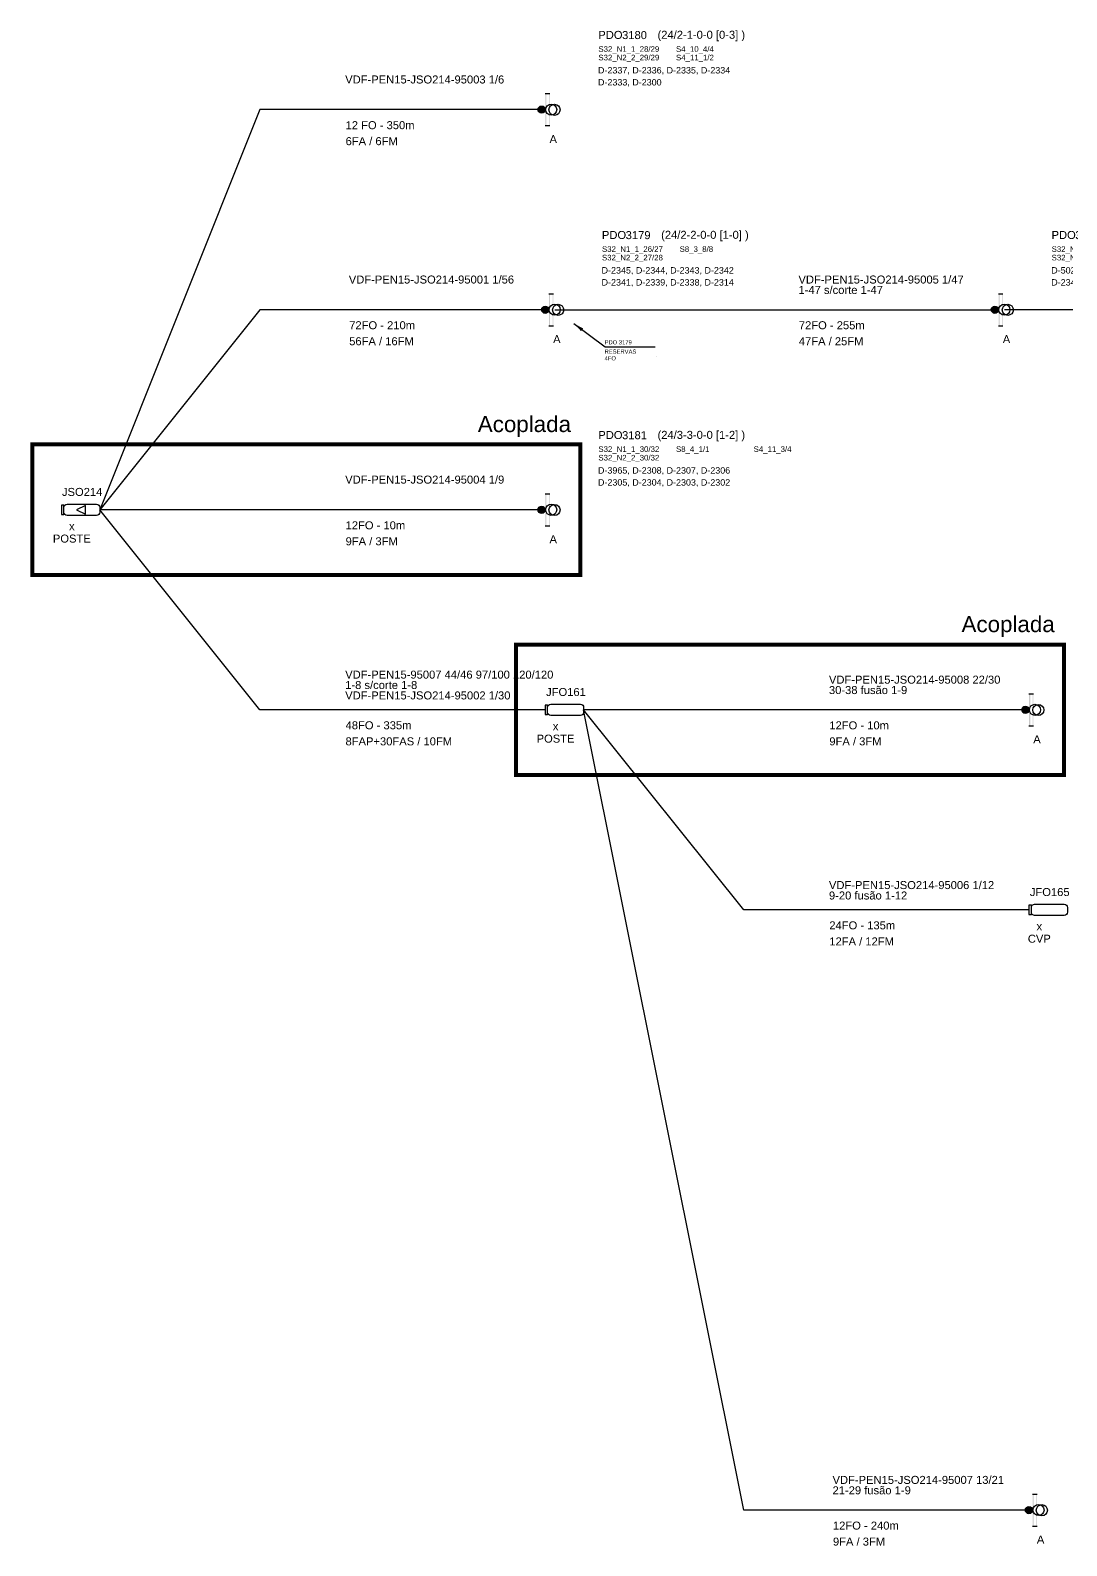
# Model space of a CAD drawing. Header units: millimetres. Extents: x 640 to 1068, y 1966 to 2156.
# Drawn here: x 640.1 to 769.6, y 1966.4 to 2155.8 of the extents above; entities that cross this region are included whole.
import ezdxf
from ezdxf.enums import TextEntityAlignment as Align

# ---------------------------------------------------------------- set-up
doc = ezdxf.new("R2010")
doc.units = ezdxf.units.MM
doc.layers.get('0').update_dxf_attribs({"lineweight": 5})
for name, color, linetype in [('ACOP', 3, 'Continuous'), ('Rede Secundária RESERVAS', 1, 'Continuous'), ('SINOP_AÉREO', 1, 'AEREO2'), ('SINOP_JSFO', 1, 'Continuous'), ('SINOP_PDO', 1, 'Continuous')]:
    doc.layers.add(name, color=color, linetype=linetype)
doc.styles.add('ARIAL', font='')
doc.styles.get("Standard").update_dxf_attribs({"font": ''})
doc.styles.add('VDF', font='', dxfattribs={"height": 0.25})
doc.styles.get('ARIAL').set_extended_font_data('Arial')
doc.styles.get('Standard').set_extended_font_data('Arial')
doc.styles.get('VDF').set_extended_font_data('Arial')
doc.linetypes.add('AEREO2', pattern='A,1,-1,[6,LinesVod.shx,S=0,R=0,X=0,Y=0],-1,1', length=4)
doc.dimstyles.new('ISO-25', dxfattribs={"dimtxt": 2.5, "dimasz": 2.5, "dimexe": 1.25, "dimexo": 0.625, "dimtad": 1, "dimtxsty": 'Standard', "dimcen": 2.5, "dimadec": 0, "dimazin": 0, "dimtfac": 1, "dimtmove": 0, "dimatfit": 3, "dimfxl": 1, "dimarcsym": 0})

# ---------------------------------------------------------------- blocks, each defined once
blk = doc.blocks.new('*U66')
blk.add_lwpolyline([(-4.5, 0.58), (-4.8, 0.58), (-4.8, -0.57), (-4.5, -0.57)], close=True)
blk.add_lwpolyline([(-0.4, -0.7), (-4.1, -0.7, -0.414214), (-4.5, -0.3), (-4.5, 0.3, -0.414214), (-4.1, 0.7), (-0.4, 0.7, -0.414214), (0, 0.3), (0, -0.3, -0.414214)], format="xyb", close=True)
at = {"style": 'VDF'}
for tag, p in [('CABO_001', (-29.8, 3.9)), ('CABO_002', (-29.8, 2.6)), ('CABO_003', (-29.8, 1.3)), ('CABO_004', (-29.8, 0)), ('CABO_005', (-29.8, -1.3)), ('CABO_CAP_COP', (-29.75, -2.44)), ('FA_FM', (-29.75, -4.44))]:
    blk.add_attdef(tag, p, '', height=1, dxfattribs=at)
for tag, p in [('JFO#', (-2.25, 1.73)), ('M', (-3.51, -2.55)), ('CVP', (-3.51, -4.1))]:
    blk.add_attdef(tag, text='', height=1, dxfattribs=at).set_placement(p, align=Align.CENTER)
blk = doc.blocks.new('*U59')
blk.add_hatch(color=256).paths.add_polyline_path([(0, 0, 1), (-0.91, 0, 1)])
for p, q in [((0, 2), (0.56, 2)), ((0, -2), (0.56, -2))]:
    blk.add_line(p, q)
blk.add_circle((-0.45, 0), 0.453)
for centre in [(0.74, 0), (1.16, -0.02)]:
    blk.add_ellipse(centre, major_axis=(0, -0.695), ratio=0.99861)
for points in [[(0, 2), (0.15, 2), (0, -2), (0.15, -2)], [(0.46, -2), (0.56, -2), (0.46, 2), (0.56, 2)]]:
    blk.add_solid(points)
at = {"insert": (6.63, 9.84), "char_height": 1, "attachment_point": 1, "style": 'VDF'}
blk.add_mtext_dynamic_manual_height_columns('PDO', width=5.1324, gutter_width=12.5, heights=[0], dxfattribs=at)
at = {"style": 'VDF'}
for tag, p, height in [('JFO_PDO', (9.6, 8.82), 1), ('(CAP/N1-N2-N3-N4)', (14.03, 8.86), 1), ('PP_R', (6.59, 7.32), 0.8), ('SPLITTERS_001', (6.64, 7.23), 0.7), ('FLB', (11.42, 7.32), 0.8), ('SPLITTERS_002', (16.34, 7.23), 0.7), ('SPLITTERS_003', (26.04, 7.23), 0.7), ('SPLITTERS_004', (6.64, 6.16), 0.7), ('SPLITTERS_007', (6.64, 5.09), 0.7), ('SPLITTERS_005', (16.34, 6.16), 0.7), ('SPLITTERS_008', (16.33, 5.1), 0.7), ('SPLITTERS_006', (26.04, 6.15), 0.7), ('SPLITTERS_009', (26.03, 5.1), 0.7), ('CABO_001', (-25, 3.27), 1), ('CABO_002', (-25, 1.97), 1), ('CABO_003', (-25, 0.67), 1), ('CABO_004', (-25, -0.63), 1), ('CABO_005', (-25, -1.93), 1), ('CABO_CAP_COP', (-24.95, -2.44), 1), ('FA_FM', (-24.95, -4.44), 1)]:
    blk.add_attdef(tag, p, '', height=height, dxfattribs=at)
at = {"color": 5, "style": 'VDF'}
for tag, p in [('EDIFICIOS_001', (6.59, 4.52)), ('EDIFICIOS_002', (6.59, 3.02)), ('EDIFICIOS_003', (6.59, 1.52)), ('EDIFICIOS_004', (6.59, 0.02)), ('EDIFICIOS_005', (6.59, -1.46)), ('EDIFICIOS_006', (6.59, -2.92))]:
    blk.add_attdef(tag, p, '', height=0.8, dxfattribs=at)
at = {"style": 'VDF'}
blk.add_attdef('MODELO', text='', height=1, dxfattribs=at).set_placement((1, -4.18), align=Align.CENTER)
blk = doc.blocks.new('*U52')
blk.add_hatch(color=256).paths.add_polyline_path([(0, 0, 1), (-0.91, 0, 1)])
for p, q in [((0, 2), (0.56, 2)), ((0, -2), (0.56, -2))]:
    blk.add_line(p, q)
blk.add_circle((-0.45, 0), 0.453)
for centre in [(0.74, 0), (1.16, -0.02)]:
    blk.add_ellipse(centre, major_axis=(0, -0.695), ratio=0.99861)
for points in [[(0, 2), (0.15, 2), (0, -2), (0.15, -2)], [(0.46, -2), (0.56, -2), (0.46, 2), (0.56, 2)]]:
    blk.add_solid(points)
at = {"insert": (6.63, 9.84), "char_height": 1, "attachment_point": 1, "style": 'VDF'}
blk.add_mtext_dynamic_manual_height_columns('PDO', width=5.1324, gutter_width=12.5, heights=[0], dxfattribs=at)
at = {"style": 'VDF'}
for tag, p, height in [('JFO_PDO', (9.6, 8.82), 1), ('(CAP/N1-N2-N3-N4)', (14.03, 8.86), 1), ('PP_R', (6.59, 7.32), 0.8), ('SPLITTERS_001', (6.64, 7.23), 0.7), ('FLB', (11.42, 7.32), 0.8), ('SPLITTERS_002', (16.34, 7.23), 0.7), ('SPLITTERS_003', (26.04, 7.23), 0.7), ('SPLITTERS_004', (6.64, 6.16), 0.7), ('SPLITTERS_007', (6.64, 5.09), 0.7), ('SPLITTERS_005', (16.34, 6.16), 0.7), ('SPLITTERS_008', (16.33, 5.1), 0.7), ('SPLITTERS_006', (26.04, 6.15), 0.7), ('SPLITTERS_009', (26.03, 5.1), 0.7), ('CABO_001', (-25, 3.27), 1), ('CABO_002', (-25, 1.97), 1), ('CABO_003', (-25, 0.67), 1), ('CABO_004', (-25, -0.63), 1), ('CABO_005', (-25, -1.93), 1), ('CABO_CAP_COP', (-24.95, -2.44), 1), ('FA_FM', (-24.95, -4.44), 1)]:
    blk.add_attdef(tag, p, '', height=height, dxfattribs=at)
at = {"color": 5, "style": 'VDF'}
for tag, p in [('EDIFICIOS_001', (6.59, 4.52)), ('EDIFICIOS_002', (6.59, 3.02)), ('EDIFICIOS_003', (6.59, 1.52)), ('EDIFICIOS_004', (6.59, 0.02)), ('EDIFICIOS_005', (6.59, -1.46)), ('EDIFICIOS_006', (6.59, -2.92))]:
    blk.add_attdef(tag, p, '', height=0.8, dxfattribs=at)
at = {"style": 'VDF'}
blk.add_attdef('MODELO', text='', height=1, dxfattribs=at).set_placement((1, -4.18), align=Align.CENTER)
blk = doc.blocks.new('*U55')
for points in [[(-4.5, 0.58), (-4.8, 0.58), (-4.8, -0.57), (-4.5, -0.57)], [(-1.8, 0.55), (-2.9, 0), (-1.8, -0.55)]]:
    blk.add_lwpolyline(points, close=True)
blk.add_lwpolyline([(-0.4, -0.7), (-4.1, -0.7, -0.414214), (-4.5, -0.3), (-4.5, 0.3, -0.414214), (-4.1, 0.7), (-0.4, 0.7, -0.414214), (0, 0.3), (0, -0.3, -0.414214)], format="xyb", close=True)
at = {"style": 'VDF'}
for tag, p in [('CABO_001', (-29.8, 2.6)), ('CABO_002', (-29.8, 1.3)), ('CABO_003', (-29.8, 0)), ('CABO_004', (-29.8, -1.3)), ('CABO_005', (-29.8, -2.6)), ('CABO_CAP_COP', (-29.75, -2.44)), ('FA_FM', (-29.75, -4.44))]:
    blk.add_attdef(tag, p, '', height=1, dxfattribs=at)
for tag, p in [('JSO#', (-2.21, 1.73)), ('M', (-3.51, -2.55)), ('CVP', (-3.51, -4.1))]:
    blk.add_attdef(tag, text='', height=1, dxfattribs=at).set_placement(p, align=Align.CENTER)
blk = doc.blocks.new('*U60')
blk.add_hatch(color=256).paths.add_polyline_path([(0, 0, 1), (-0.91, 0, 1)])
for p, q in [((0, 2), (0.56, 2)), ((0, -2), (0.56, -2))]:
    blk.add_line(p, q)
blk.add_circle((-0.45, 0), 0.453)
for centre in [(0.74, 0), (1.16, -0.02)]:
    blk.add_ellipse(centre, major_axis=(0, -0.695), ratio=0.99861)
for points in [[(0, 2), (0.15, 2), (0, -2), (0.15, -2)], [(0.46, -2), (0.56, -2), (0.46, 2), (0.56, 2)]]:
    blk.add_solid(points)
at = {"insert": (6.63, 9.84), "char_height": 1, "attachment_point": 1, "style": 'VDF'}
blk.add_mtext_dynamic_manual_height_columns('PDO', width=5.1324, gutter_width=12.5, heights=[0], dxfattribs=at)
at = {"style": 'VDF'}
for tag, p, height in [('JFO_PDO', (9.6, 8.82), 1), ('(CAP/N1-N2-N3-N4)', (14.03, 8.86), 1), ('PP_R', (6.59, 7.32), 0.8), ('SPLITTERS_001', (6.64, 7.23), 0.7), ('FLB', (11.42, 7.32), 0.8), ('SPLITTERS_002', (16.34, 7.23), 0.7), ('SPLITTERS_003', (26.04, 7.23), 0.7), ('SPLITTERS_004', (6.64, 6.16), 0.7), ('SPLITTERS_007', (6.64, 5.09), 0.7), ('SPLITTERS_005', (16.34, 6.16), 0.7), ('SPLITTERS_008', (16.33, 5.1), 0.7), ('SPLITTERS_006', (26.04, 6.15), 0.7), ('SPLITTERS_009', (26.03, 5.1), 0.7), ('CABO_001', (-25, 3.27), 1), ('CABO_002', (-25, 1.97), 1), ('CABO_003', (-25, 0.67), 1), ('CABO_004', (-25, -0.63), 1), ('CABO_005', (-25, -1.93), 1), ('CABO_CAP_COP', (-24.95, -2.44), 1), ('FA_FM', (-24.95, -4.44), 1)]:
    blk.add_attdef(tag, p, '', height=height, dxfattribs=at)
at = {"color": 5, "style": 'VDF'}
for tag, p in [('EDIFICIOS_001', (6.59, 4.52)), ('EDIFICIOS_002', (6.59, 3.02)), ('EDIFICIOS_003', (6.59, 1.52)), ('EDIFICIOS_004', (6.59, 0.02)), ('EDIFICIOS_005', (6.59, -1.46)), ('EDIFICIOS_006', (6.59, -2.92))]:
    blk.add_attdef(tag, p, '', height=0.8, dxfattribs=at)
at = {"style": 'VDF'}
blk.add_attdef('MODELO', text='', height=1, dxfattribs=at).set_placement((1, -4.18), align=Align.CENTER)
blk = doc.blocks.new('*U61')
blk.add_hatch(color=256).paths.add_polyline_path([(0, 0, 1), (-0.91, 0, 1)])
for p, q in [((0, 2), (0.56, 2)), ((0, -2), (0.56, -2))]:
    blk.add_line(p, q)
blk.add_circle((-0.45, 0), 0.453)
for centre in [(0.74, 0), (1.16, -0.02)]:
    blk.add_ellipse(centre, major_axis=(0, -0.695), ratio=0.99861)
for points in [[(0, 2), (0.15, 2), (0, -2), (0.15, -2)], [(0.46, -2), (0.56, -2), (0.46, 2), (0.56, 2)]]:
    blk.add_solid(points)
at = {"insert": (6.63, 9.84), "char_height": 1, "attachment_point": 1, "style": 'VDF'}
blk.add_mtext_dynamic_manual_height_columns('PDO', width=5.1324, gutter_width=12.5, heights=[0], dxfattribs=at)
at = {"style": 'VDF'}
for tag, p, height in [('JFO_PDO', (9.6, 8.82), 1), ('(CAP/N1-N2-N3-N4)', (14.03, 8.86), 1), ('PP_R', (6.59, 7.32), 0.8), ('SPLITTERS_001', (6.64, 7.23), 0.7), ('FLB', (11.42, 7.32), 0.8), ('SPLITTERS_002', (16.34, 7.23), 0.7), ('SPLITTERS_003', (26.04, 7.23), 0.7), ('SPLITTERS_004', (6.64, 6.16), 0.7), ('SPLITTERS_007', (6.64, 5.09), 0.7), ('SPLITTERS_005', (16.34, 6.16), 0.7), ('SPLITTERS_008', (16.33, 5.1), 0.7), ('SPLITTERS_006', (26.04, 6.15), 0.7), ('SPLITTERS_009', (26.03, 5.1), 0.7), ('CABO_001', (-25, 3.27), 1), ('CABO_002', (-25, 1.97), 1), ('CABO_003', (-25, 0.67), 1), ('CABO_004', (-25, -0.63), 1), ('CABO_005', (-25, -1.93), 1), ('CABO_CAP_COP', (-24.95, -2.44), 1), ('FA_FM', (-24.95, -4.44), 1)]:
    blk.add_attdef(tag, p, '', height=height, dxfattribs=at)
at = {"color": 5, "style": 'VDF'}
for tag, p in [('EDIFICIOS_001', (6.59, 4.52)), ('EDIFICIOS_002', (6.59, 3.02)), ('EDIFICIOS_003', (6.59, 1.52)), ('EDIFICIOS_004', (6.59, 0.02)), ('EDIFICIOS_005', (6.59, -1.46)), ('EDIFICIOS_006', (6.59, -2.92))]:
    blk.add_attdef(tag, p, '', height=0.8, dxfattribs=at)
at = {"style": 'VDF'}
blk.add_attdef('MODELO', text='', height=1, dxfattribs=at).set_placement((1, -4.18), align=Align.CENTER)
blk = doc.blocks.new('*U56')
blk.add_hatch(color=256).paths.add_polyline_path([(0, 0, 1), (-0.91, 0, 1)])
for p, q in [((0, 2), (0.56, 2)), ((0, -2), (0.56, -2))]:
    blk.add_line(p, q)
blk.add_circle((-0.45, 0), 0.453)
for centre in [(0.74, 0), (1.16, -0.02)]:
    blk.add_ellipse(centre, major_axis=(0, -0.695), ratio=0.99861)
for points in [[(0, 2), (0.15, 2), (0, -2), (0.15, -2)], [(0.46, -2), (0.56, -2), (0.46, 2), (0.56, 2)]]:
    blk.add_solid(points)
at = {"insert": (6.63, 9.84), "char_height": 1, "attachment_point": 1, "style": 'VDF'}
blk.add_mtext_dynamic_manual_height_columns('PDO', width=5.1324, gutter_width=12.5, heights=[0], dxfattribs=at)
at = {"style": 'VDF'}
for tag, p, height in [('JFO_PDO', (9.6, 8.82), 1), ('(CAP/N1-N2-N3-N4)', (14.03, 8.86), 1), ('PP_R', (6.59, 7.32), 0.8), ('SPLITTERS_001', (6.64, 7.23), 0.7), ('FLB', (11.42, 7.32), 0.8), ('SPLITTERS_002', (16.34, 7.23), 0.7), ('SPLITTERS_003', (26.04, 7.23), 0.7), ('SPLITTERS_004', (6.64, 6.16), 0.7), ('SPLITTERS_007', (6.64, 5.09), 0.7), ('SPLITTERS_005', (16.34, 6.16), 0.7), ('SPLITTERS_008', (16.33, 5.1), 0.7), ('SPLITTERS_006', (26.04, 6.15), 0.7), ('SPLITTERS_009', (26.03, 5.1), 0.7), ('CABO_001', (-25, 3.27), 1), ('CABO_002', (-25, 1.97), 1), ('CABO_003', (-25, 0.67), 1), ('CABO_004', (-25, -0.63), 1), ('CABO_005', (-25, -1.93), 1), ('CABO_CAP_COP', (-24.95, -2.44), 1), ('FA_FM', (-24.95, -4.44), 1)]:
    blk.add_attdef(tag, p, '', height=height, dxfattribs=at)
at = {"color": 5, "style": 'VDF'}
for tag, p in [('EDIFICIOS_001', (6.59, 4.52)), ('EDIFICIOS_002', (6.59, 3.02)), ('EDIFICIOS_003', (6.59, 1.52)), ('EDIFICIOS_004', (6.59, 0.02)), ('EDIFICIOS_005', (6.59, -1.46)), ('EDIFICIOS_006', (6.59, -2.92))]:
    blk.add_attdef(tag, p, '', height=0.8, dxfattribs=at)
at = {"style": 'VDF'}
blk.add_attdef('MODELO', text='', height=1, dxfattribs=at).set_placement((1, -4.18), align=Align.CENTER)
blk = doc.blocks.new('*U65')
blk.add_lwpolyline([(-4.5, 0.58), (-4.8, 0.58), (-4.8, -0.57), (-4.5, -0.57)], close=True)
blk.add_lwpolyline([(-0.4, -0.7), (-4.1, -0.7, -0.414214), (-4.5, -0.3), (-4.5, 0.3, -0.414214), (-4.1, 0.7), (-0.4, 0.7, -0.414214), (0, 0.3), (0, -0.3, -0.414214)], format="xyb", close=True)
at = {"style": 'VDF'}
for tag, p in [('CABO_001', (-29.8, 2.6)), ('CABO_002', (-29.8, 1.3)), ('CABO_003', (-29.8, 0)), ('CABO_004', (-29.8, -1.3)), ('CABO_005', (-29.8, -2.6)), ('CABO_CAP_COP', (-29.75, -2.44)), ('FA_FM', (-29.75, -4.44))]:
    blk.add_attdef(tag, p, '', height=1, dxfattribs=at)
for tag, p in [('JFO#', (-2.25, 1.73)), ('M', (-3.51, -2.55)), ('CVP', (-3.51, -4.1))]:
    blk.add_attdef(tag, text='', height=1, dxfattribs=at).set_placement(p, align=Align.CENTER)
blk = doc.blocks.new('*U50')
blk.add_hatch(color=256).paths.add_polyline_path([(0, 0, 1), (-0.91, 0, 1)])
for p, q in [((0, 2), (0.56, 2)), ((0, -2), (0.56, -2))]:
    blk.add_line(p, q)
blk.add_circle((-0.45, 0), 0.453)
for centre in [(0.74, 0), (1.16, -0.02)]:
    blk.add_ellipse(centre, major_axis=(0, -0.695), ratio=0.99861)
for points in [[(0, 2), (0.15, 2), (0, -2), (0.15, -2)], [(0.46, -2), (0.56, -2), (0.46, 2), (0.56, 2)]]:
    blk.add_solid(points)
at = {"insert": (6.63, 9.84), "char_height": 1, "attachment_point": 1, "style": 'VDF'}
blk.add_mtext_dynamic_manual_height_columns('PDO', width=5.1324, gutter_width=12.5, heights=[0], dxfattribs=at)
at = {"style": 'VDF'}
for tag, p, height in [('JFO_PDO', (9.6, 8.82), 1), ('(CAP/N1-N2-N3-N4)', (14.03, 8.86), 1), ('PP_R', (6.59, 7.32), 0.8), ('SPLITTERS_001', (6.64, 7.23), 0.7), ('FLB', (11.42, 7.32), 0.8), ('SPLITTERS_002', (16.34, 7.23), 0.7), ('SPLITTERS_003', (26.04, 7.23), 0.7), ('SPLITTERS_004', (6.64, 6.16), 0.7), ('SPLITTERS_007', (6.64, 5.09), 0.7), ('SPLITTERS_005', (16.34, 6.16), 0.7), ('SPLITTERS_008', (16.33, 5.1), 0.7), ('SPLITTERS_006', (26.04, 6.15), 0.7), ('SPLITTERS_009', (26.03, 5.1), 0.7), ('CABO_001', (-25, 3.27), 1), ('CABO_002', (-25, 1.97), 1), ('CABO_003', (-25, 0.67), 1), ('CABO_004', (-25, -0.63), 1), ('CABO_005', (-25, -1.93), 1), ('CABO_CAP_COP', (-24.95, -2.44), 1), ('FA_FM', (-24.95, -4.44), 1)]:
    blk.add_attdef(tag, p, '', height=height, dxfattribs=at)
at = {"color": 5, "style": 'VDF'}
for tag, p in [('EDIFICIOS_001', (6.59, 4.52)), ('EDIFICIOS_002', (6.59, 3.02)), ('EDIFICIOS_003', (6.59, 1.52)), ('EDIFICIOS_004', (6.59, 0.02)), ('EDIFICIOS_005', (6.59, -1.46)), ('EDIFICIOS_006', (6.59, -2.92))]:
    blk.add_attdef(tag, p, '', height=0.8, dxfattribs=at)
at = {"style": 'VDF'}
blk.add_attdef('MODELO', text='', height=1, dxfattribs=at).set_placement((1, -4.18), align=Align.CENTER)
blk = doc.blocks.new('*U51')
at = {"layer": 'Rede Secundária RESERVAS'}
blk.add_line((15.93, -6.24), (15.93, -6.24), dxfattribs=at)
blk.add_lwpolyline([(5.99, -4.49), (15.64, -4.49)], dxfattribs=at)
at = {"layer": 'Rede Secundária RESERVAS', "style": 'ARIAL'}
blk.add_text('RESERVAS', height=0.8, dxfattribs=at).set_placement((5.91, -4.98), align=Align.TOP_LEFT)
for tag, p in [('FIBRA', (5.91, -4)), ('RS1', (5.91, -7.07)), ('RS2', (5.91, -8.36)), ('E1', (16.37, -7.07)), ('E2', (16.37, -8.36)), ('RS3', (5.91, -9.65)), ('RS4', (5.91, -10.94)), ('RS5', (5.91, -12.24)), ('E3', (16.37, -9.65)), ('E4', (16.37, -10.94)), ('E5', (16.37, -12.24)), ('RS6', (5.91, -13.53)), ('E6', (16.37, -13.53))]:
    blk.add_attdef(tag, p, '', height=0.8, dxfattribs=at)
at = {"layer": 'Rede Secundária RESERVAS'}
blk.add_leader([(0, 0), (5.99, -4.49)], dimstyle='ISO-25', override={"dimasz": 2, "dimzin": 0}, dxfattribs=at)

msp = doc.modelspace()

# ---------------------------------------------------------------- linework, layer by layer
at = {"layer": 'ACOP', "color": 3, "const_width": 0.5}
for points in [[(708.85, 2087.74), (640.38, 2087.74), (640.38, 2104.06), (708.85, 2104.06)], [(769.3, 2062.74), (700.83, 2062.74), (700.83, 2079.06), (769.3, 2079.06)]]:
    msp.add_lwpolyline(points, close=True, dxfattribs=at)
at = {"layer": 'SINOP_AÉREO', "linetype": 'AEREO2'}
for points in [[(704.48, 2145.9), (668.82, 2145.9), (648.82, 2095.9)], [(704.48, 2120.9), (668.82, 2120.9), (648.82, 2095.9)], [(705.67, 2120.9), (760.67, 2120.9)], [(761.87, 2120.91), (816.87, 2120.91)], [(704.48, 2070.9), (668.82, 2070.9), (648.82, 2095.9)], [(704.48, 2095.9), (648.82, 2095.9)], [(764.93, 2070.9), (709.28, 2070.9)], [(764.93, 2045.9), (729.28, 2045.9), (709.28, 2070.9)], [(764.93, 1970.9), (729.28, 1970.9), (709.28, 2070.9)]]:
    msp.add_lwpolyline(points, dxfattribs=at)

# ---------------------------------------------------------------- block references
at = {"layer": 'Rede Secundária RESERVAS', "ltscale": 3, "xscale": 0.650962422855753, "yscale": 0.650962422855753, "zscale": 0.650962422855753}
msp.add_blockref('*U51', (708.05, 2119.17), dxfattribs=at).add_auto_attribs({'FIBRA': 'PDO 3179', 'RS1': '4FO'})
at = {"layer": 'SINOP_JSFO', "color": 4}
ref = msp.add_blockref('*U55', (648.82, 2095.9), dxfattribs=at)
ref.add_attrib('M', 'x', dxfattribs={"layer": '0', "height": 1, "style": 'VDF'}).set_placement((645.32, 2093.35), align=Align.CENTER)
ref.add_attrib('JSO#JFO', 'JSO214', dxfattribs={"layer": '0', "height": 1, "style": 'VDF'}).set_placement((646.61, 2097.63), align=Align.CENTER)
ref.add_attrib('CVP', 'POSTE', dxfattribs={"layer": '0', "height": 1, "style": 'VDF'}).set_placement((645.32, 2091.8), align=Align.CENTER)
ref = msp.add_blockref('*U66', (709.28, 2070.9), dxfattribs=at)
ref.add_attrib('CABO_001', 'VDF-PEN15-95007 44/46 97/100 120/120', (679.48, 2074.8), dxfattribs={"layer": '0', "height": 1, "style": 'VDF'})
ref.add_attrib('CABO_002', '1-8 s/corte 1-8', (679.48, 2073.5), dxfattribs={"layer": '0', "height": 1, "style": 'VDF'})
ref.add_attrib('CABO_003', 'VDF-PEN15-JSO214-95002 1/30', (679.48, 2072.2), dxfattribs={"layer": '0', "height": 1, "style": 'VDF'})
ref.add_attrib('FA_FM', '8FAP+30FAS / 10FM', (679.52, 2066.46), dxfattribs={"layer": '0', "height": 1, "style": 'VDF'})
ref.add_attrib('CABO_CAP_COP', '48FO - 335m', (679.53, 2068.47), dxfattribs={"layer": '0', "height": 1, "style": 'VDF'})
ref.add_attrib('M', 'x', dxfattribs={"layer": '0', "height": 1, "style": 'VDF'}).set_placement((705.77, 2068.35), align=Align.CENTER)
ref.add_attrib('JSO#JFO', 'JFO161', dxfattribs={"layer": '0', "height": 1, "style": 'VDF'}).set_placement((707.07, 2072.63), align=Align.CENTER)
ref.add_attrib('CVP', 'POSTE', dxfattribs={"layer": '0', "height": 1, "style": 'VDF'}).set_placement((705.77, 2066.8), align=Align.CENTER)
ref = msp.add_blockref('*U65', (769.73, 2045.9), dxfattribs=at)
ref.add_attrib('CABO_001', 'VDF-PEN15-JSO214-95006 1/12', (739.93, 2048.5), dxfattribs={"layer": '0', "height": 1, "style": 'VDF'})
ref.add_attrib('CABO_002', '9-20 fusão 1-12', (739.93, 2047.2), dxfattribs={"layer": '0', "height": 1, "style": 'VDF'})
ref.add_attrib('FA_FM', '12FA / 12FM', (739.98, 2041.46), dxfattribs={"layer": '0', "height": 1, "style": 'VDF'})
ref.add_attrib('CABO_CAP_COP', '24FO - 135m', (739.98, 2043.47), dxfattribs={"layer": '0', "height": 1, "style": 'VDF'})
ref.add_attrib('M', 'x', dxfattribs={"layer": '0', "height": 1, "style": 'VDF'}).set_placement((766.22, 2043.35), align=Align.CENTER)
ref.add_attrib('JSO#JFO', 'JFO165', dxfattribs={"layer": '0', "height": 1, "style": 'VDF'}).set_placement((767.52, 2047.63), align=Align.CENTER)
ref.add_attrib('CVP', 'CVP', dxfattribs={"layer": '0', "height": 1, "style": 'VDF'}).set_placement((766.22, 2041.8), align=Align.CENTER)
at = {"layer": 'SINOP_PDO'}
for name, p, values in [('*U59', (704.48, 2145.9), {'JFO_PDO': '3180', 'MODELO': 'A', 'CABO_001': 'VDF-PEN15-JSO214-95003 1/6', 'FA_FM': '6FA / 6FM', 'CABO_CAP_COP': '12 FO - 350m', '(CAP/N1-N2-N3-N4)': '(24/2-1-0-0 [0-3] )', 'SPLITTERS_001': 'S32_N1_1_28/29', 'SPLITTERS_002': 'S4_10_4/4', 'SPLITTERS_004': 'S32_N2_2_29/29', 'SPLITTERS_005': 'S4_11_1/2', 'EDIFICIOS_001': 'D-2337, D-2336, D-2335, D-2334', 'EDIFICIOS_002': 'D-2333, D-2300'}), ('*U61', (704.93, 2120.9), {'JFO_PDO': '3179', 'MODELO': 'A', 'CABO_001': 'VDF-PEN15-JSO214-95001 1/56', 'FA_FM': '56FA / 16FM', 'CABO_CAP_COP': '72FO - 210m', '(CAP/N1-N2-N3-N4)': '(24/2-2-0-0 [1-0] )', 'SPLITTERS_001': 'S32_N1_1_26/27', 'SPLITTERS_002': 'S8_3_8/8', 'SPLITTERS_004': 'S32_N2_2_27/28', 'EDIFICIOS_001': 'D-2345, D-2344, D-2343, D-2342', 'EDIFICIOS_002': 'D-2341, D-2339, D-2338, D-2314'}), ('*U56', (761.12, 2120.9), {'JFO_PDO': '3174', 'MODELO': 'A', 'CABO_001': 'VDF-PEN15-JSO214-95005 1/47', 'CABO_002': '1-47 s/corte 1-47', 'FA_FM': '47FA / 25FM', 'CABO_CAP_COP': '72FO - 255m', '(CAP/N1-N2-N3-N4)': '(24/2-2-0-0 [1-0] )', 'SPLITTERS_001': 'S32_N1_1_23/24', 'SPLITTERS_002': 'S8_3_7/7', 'SPLITTERS_004': 'S32_N2_2_24/25', 'EDIFICIOS_001': 'D-5026, D-5025, D-5024, D-5023', 'EDIFICIOS_002': 'D-2349, D-2348, D-2347, D-2346'}), ('*U60', (704.48, 2095.9), {'JFO_PDO': '3181', 'MODELO': 'A', 'CABO_001': 'VDF-PEN15-JSO214-95004 1/9', 'FA_FM': '9FA / 3FM', 'CABO_CAP_COP': '12FO - 10m', '(CAP/N1-N2-N3-N4)': '(24/3-3-0-0 [1-2] )', 'SPLITTERS_001': 'S32_N1_1_30/32', 'SPLITTERS_002': 'S8_4_1/1', 'SPLITTERS_003': 'S4_11_3/4', 'SPLITTERS_004': 'S32_N2_2_30/32', 'EDIFICIOS_001': 'D-3965, D-2308, D-2307, D-2306', 'EDIFICIOS_002': 'D-2305, D-2304, D-2303, D-2302'}), ('*U52', (764.93, 2070.9), {'JFO_PDO': '3178', 'MODELO': 'A', 'CABO_001': 'VDF-PEN15-JSO214-95008 22/30', 'CABO_002': '30-38 fusão 1-9', 'FA_FM': '9FA / 3FM', 'CABO_CAP_COP': '12FO - 10m', '(CAP/N1-N2-N3-N4)': '(24/3-3-0-0 [1-2] )', 'SPLITTERS_001': 'S32_N1_1_7/9', 'SPLITTERS_002': 'S8_3_2/2', 'SPLITTERS_003': 'S4_7_1/2', 'SPLITTERS_004': 'S32_N2_2_7/9', 'EDIFICIOS_001': 'D-2301, D-2299, D-2298, D-2297', 'EDIFICIOS_002': 'D-2296, D-2295, D-2294, D-2293', 'EDIFICIOS_003': 'D-2290, D-2289, D-2288, D-2287'}), ('*U50', (765.38, 1970.9), {'JFO_PDO': '3166', 'MODELO': 'A', 'CABO_001': 'VDF-PEN15-JSO214-95007 13/21', 'CABO_002': '21-29 fusão 1-9', 'FA_FM': '9FA / 3FM', 'CABO_CAP_COP': '12FO - 240m', '(CAP/N1-N2-N3-N4)': '(24/3-3-0-0 [1-2] )', 'SPLITTERS_001': 'S32_N1_1_4/6', 'SPLITTERS_002': 'S8_3_1/1', 'SPLITTERS_003': 'S4_6_3/4', 'SPLITTERS_004': 'S32_N2_2_4/6', 'EDIFICIOS_001': 'D-2324, D-2323, D-2322, D-2321', 'EDIFICIOS_002': 'D-2319, D-2317, D-2315, D-2313', 'EDIFICIOS_003': 'D-2312, D-2311, D-2310, D-2309'})]:
    msp.add_blockref(name, p, dxfattribs=at).add_auto_attribs(values)

# ---------------------------------------------------------------- texts
at = {"layer": 'ACOP', "color": 3, "char_height": 2, "attachment_point": 1}
for insert in [(696.05, 2107.61), (756.5, 2082.61)]:
    msp.add_mtext_dynamic_manual_height_columns('Acoplada', width=12.6704, gutter_width=12.5, heights=[0], dxfattribs=dict(at, insert=insert))

doc.saveas('drawing.dxf')
